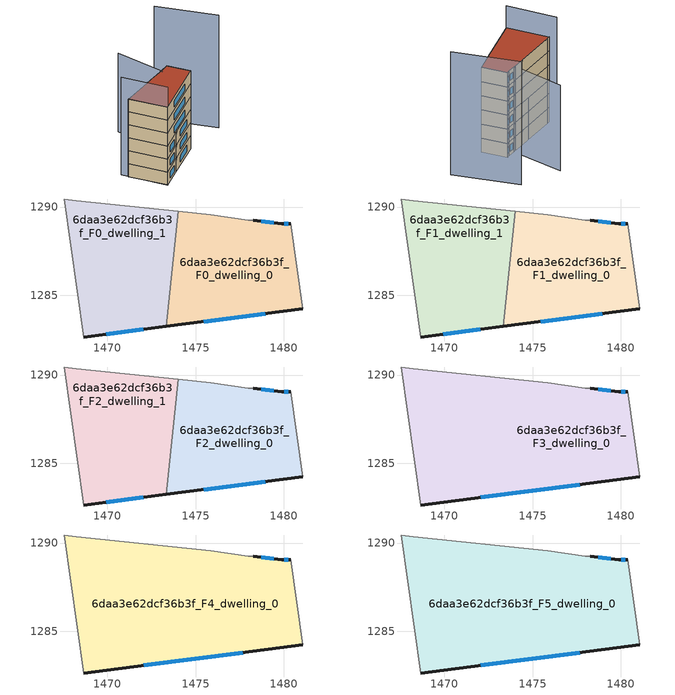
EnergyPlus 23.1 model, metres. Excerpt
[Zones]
6daa3e62dcf36b3f_F0_dwelling_0
 floor ground (EU_floor_Construction): 1480.37,1289.05 1481.07,1284.25 1473.33,1283.25 1474.02,1289.75 1475.87,1289.55 1477.97,1289.25 1478.27,1289.25 1479.87,1289.05 z0
 wall outside (EU_wall_Construction): 1480.37,1289.05 1479.87,1289.05 1478.27,1289.25 / 1473.33,1283.25 1481.07,1284.25 z0:3
 wall adiabatic (EU_wall_Construction): 1481.07,1284.25 1480.37,1289.05 / 1478.27,1289.25 1477.97,1289.25 1475.87,1289.55 1474.02,1289.75 z0:3
 wall to 6daa3e62dcf36b3f_F0_dwelling_1 (EU_wall_Construction): 1474.02,1289.75 1473.33,1283.25 z0:3
 window (EU_Window_Construction): 1480.24,1289.05 1480.01,1289.05 / 1475.46,1283.53 1478.94,1283.98 / 1479.43,1289.11 1478.71,1289.2 z0.83:2.17
6daa3e62dcf36b3f_F0_dwelling_1
 floor ground (EU_floor_Construction): 1474.02,1289.75 1473.33,1283.25 1468.66,1282.65 1467.56,1290.46 1468.27,1290.36 z0
 wall outside (EU_wall_Construction): 1468.66,1282.65 1473.33,1283.25 z0:3
 wall adiabatic (EU_wall_Construction): 1474.02,1289.75 1468.27,1290.36 1467.56,1290.46 1468.66,1282.65 z0:3
 window (EU_Window_Construction): 1469.95,1282.82 1472.04,1283.09 z0.83:2.17
6daa3e62dcf36b3f_F1_dwelling_0
 floor to 6daa3e62dcf36b3f_F0_dwelling_0 (EU_floor_Construction): 1480.37,1289.05 1481.07,1284.25 1473.33,1283.25 1474.02,1289.75 1475.87,1289.55 1477.97,1289.25 1478.27,1289.25 1479.87,1289.05 z3
 wall outside (EU_wall_Construction): 1480.37,1289.05 1479.87,1289.05 1478.27,1289.25 / 1473.33,1283.25 1481.07,1284.25 z3:6
 wall adiabatic (EU_wall_Construction): 1481.07,1284.25 1480.37,1289.05 / 1478.27,1289.25 1477.97,1289.25 1475.87,1289.55 1474.02,1289.75 z3:6
 wall to 6daa3e62dcf36b3f_F1_dwelling_1 (EU_wall_Construction): 1474.02,1289.75 1473.33,1283.25 z3:6
 window (EU_Window_Construction): 1480.24,1289.05 1480.01,1289.05 / 1475.46,1283.53 1478.94,1283.98 / 1479.43,1289.11 1478.71,1289.2 z3.83:5.17
6daa3e62dcf36b3f_F1_dwelling_1
 floor to 6daa3e62dcf36b3f_F0_dwelling_1 (EU_floor_Construction): 1474.02,1289.75 1473.33,1283.25 1468.66,1282.65 1467.56,1290.46 1468.26,1290.36 z3
 wall outside (EU_wall_Construction): 1468.66,1282.65 1473.33,1283.25 z3:6
 wall adiabatic (EU_wall_Construction): 1474.02,1289.75 1468.27,1290.36 1467.56,1290.46 1468.66,1282.65 z3:6
 window (EU_Window_Construction): 1469.95,1282.82 1472.04,1283.09 z3.83:5.17
6daa3e62dcf36b3f_F2_dwelling_0
 floor to 6daa3e62dcf36b3f_F1_dwelling_0 (EU_floor_Construction): 1480.37,1289.05 1481.07,1284.25 1473.33,1283.25 1474.02,1289.75 1475.87,1289.55 1477.97,1289.25 1478.27,1289.25 1479.87,1289.05 z6
 wall outside (EU_wall_Construction): 1480.37,1289.05 1479.87,1289.05 1478.27,1289.25 / 1473.33,1283.25 1481.07,1284.25 z6:9
 wall adiabatic (EU_wall_Construction): 1481.07,1284.25 1480.37,1289.05 / 1478.27,1289.25 1477.97,1289.25 1475.87,1289.55 1474.02,1289.75 z6:9
 wall to 6daa3e62dcf36b3f_F2_dwelling_1 (EU_wall_Construction): 1474.02,1289.75 1473.33,1283.25 z6:9
 window (EU_Window_Construction): 1480.24,1289.05 1480.01,1289.05 / 1475.46,1283.53 1478.94,1283.98 / 1479.43,1289.11 1478.71,1289.2 z6.83:8.17
6daa3e62dcf36b3f_F2_dwelling_1
 floor to 6daa3e62dcf36b3f_F1_dwelling_1 (EU_floor_Construction): 1474.02,1289.75 1473.33,1283.25 1468.66,1282.65 1467.56,1290.46 1468.26,1290.36 z6
 wall outside (EU_wall_Construction): 1468.66,1282.65 1473.33,1283.25 z6:9
 wall adiabatic (EU_wall_Construction): 1474.02,1289.75 1468.27,1290.36 1467.56,1290.46 1468.66,1282.65 z6:9
 window (EU_Window_Construction): 1469.95,1282.82 1472.04,1283.09 z6.83:8.17
6daa3e62dcf36b3f_F3_dwelling_0
 floor to 6daa3e62dcf36b3f_F2_dwelling_0 (EU_floor_Construction): 1480.37,1289.05 1481.07,1284.25 1473.33,1283.25 1474.02,1289.75 1475.87,1289.55 1477.97,1289.25 1478.27,1289.25 1479.87,1289.05 z9
 floor to 6daa3e62dcf36b3f_F2_dwelling_1 (EU_floor_Construction): 1474.02,1289.75 1473.33,1283.25 1468.66,1282.65 1467.56,1290.46 1468.26,1290.36 z9
 wall outside (EU_wall_Construction): 1480.37,1289.05 1479.87,1289.05 1478.27,1289.25 / 1468.66,1282.65 1481.07,1284.25 z9:12
 wall adiabatic (EU_wall_Construction): 1481.07,1284.25 1480.37,1289.05 / 1478.27,1289.25 1477.97,1289.25 1475.87,1289.55 1468.27,1290.36 1467.56,1290.46 1468.66,1282.65 z9:12
 window (EU_Window_Construction): 1479.43,1289.11 1478.71,1289.2 / 1480.24,1289.05 1480.01,1289.05 / 1472.08,1283.09 1477.66,1283.81 z9.83:11.17
6daa3e62dcf36b3f_F4_dwelling_0
 floor to 6daa3e62dcf36b3f_F3_dwelling_0 (EU_floor_Construction): 1480.37,1289.05 1481.07,1284.25 1468.66,1282.65 1467.56,1290.46 1468.26,1290.36 1475.87,1289.55 1477.97,1289.25 1478.27,1289.25 1479.87,1289.05 z12
 wall outside (EU_wall_Construction): 1480.37,1289.05 1479.87,1289.05 1478.27,1289.25 / 1468.66,1282.65 1481.07,1284.25 z12:15
 wall adiabatic (EU_wall_Construction): 1481.07,1284.25 1480.37,1289.05 / 1478.27,1289.25 1477.97,1289.25 1475.87,1289.55 1468.27,1290.36 1467.56,1290.46 1468.66,1282.65 z12:15
 window (EU_Window_Construction): 1479.43,1289.11 1478.71,1289.2 / 1480.24,1289.05 1480.01,1289.05 / 1472.08,1283.09 1477.66,1283.81 z12.83:14.17
6daa3e62dcf36b3f_F5_dwelling_0
 floor to 6daa3e62dcf36b3f_F4_dwelling_0 (EU_floor_Construction): 1480.37,1289.05 1481.07,1284.25 1468.66,1282.65 1467.56,1290.46 1468.26,1290.36 1475.87,1289.55 1477.97,1289.25 1478.27,1289.25 1479.87,1289.05 z15
 wall outside (EU_wall_Construction): 1480.37,1289.05 1479.87,1289.05 1478.27,1289.25 / 1468.66,1282.65 1481.07,1284.25 z15:18
 wall adiabatic (EU_wall_Construction): 1481.07,1284.25 1480.37,1289.05 / 1478.27,1289.25 1477.97,1289.25 1475.87,1289.55 1468.27,1290.36 1467.56,1290.46 1468.66,1282.65 z15:18
 window (EU_Window_Construction): 1479.43,1289.11 1478.71,1289.2 / 1480.24,1289.05 1480.01,1289.05 / 1472.08,1283.09 1477.66,1283.81 z15.83:17.17
 roof outside (EU_roof_Construction): 1481.07,1284.25 1480.37,1289.05 1479.87,1289.05 1478.27,1289.25 1477.97,1289.25 1475.87,1289.55 1468.27,1290.36 1467.56,1290.46 1468.66,1282.65 z18
shading: 1467.49,1291.89 1468.66,1282.65 z0:22.6; 1479.58,1298.87 1478.27,1288.83 z0:18.2; 1489.4,1282.74 1486.4,1294.85 z0:26.1
[Building]
EU S2 Campaign: North Axis=0; Terrain=City; Solar Distribution=FullExterior
[Site:Location]
Lyon-Bron: Latitude=45.75; Longitude=5; Time Zone=1; Elevation=198
[SizingPeriod:WeatherFileDays]
AnnualSizingPeriod: Begin Month=1; Begin Day of Month=1; End Month=12; End Day of Month=31; Day of Week for Start Day=Monday; Use Weather File Daylight Saving Period=No; Use Weather File Rain and Snow Indicators=No
[MATERIAL]
EU_InternalMass_Material: Roughness=MediumRough; Thickness=0.1; Conductivity=1; Density=1800; Specific Heat=900; Thermal Absorptance=0.9; Solar Absorptance=0.7; Visible Absorptance=0.7
[MATERIAL:NOMASS] Roughness=MediumRough; Thermal Absorptance=0.9; Solar Absorptance=0.7; Visible Absorptance=0.7
Name | Thermal Resistance
EU_wall_NoMass | 0.87146
EU_roof_NoMass | 0.842276
EU_floor_NoMass | 0.496999
[WINDOWMATERIAL:SIMPLEGLAZINGSYSTEM]
EU_Window_SimpleGlazing: UFactor=2.2525; Solar Heat Gain Coefficient=0.76; Visible Transmittance=0.76
[CONSTRUCTION]
EU_wall_Construction: EU_wall_NoMass
EU_roof_Construction: EU_roof_NoMass
EU_floor_Construction: EU_floor_NoMass
EU_Window_Construction: EU_Window_SimpleGlazing
EU_InternalMass_Construction: EU_InternalMass_Material
[ZONE] Type=1; Multiplier=1; Ceiling Height=autocalculate; Floor Area=autocalculate; Part of Total Floor Area=Yes
Name | Volume
6daa3e62dcf36b3f_F0_dwelling_0; 6daa3e62dcf36b3f_F1_dwelling_0; 6daa3e62dcf36b3f_F2_dwelling_0 | 119.063
6daa3e62dcf36b3f_F3_dwelling_0 | 238.118
6daa3e62dcf36b3f_F4_dwelling_0; 6daa3e62dcf36b3f_F5_dwelling_0 | 238.123
6daa3e62dcf36b3f_F0_dwelling_1 | 119.06
6daa3e62dcf36b3f_F1_dwelling_1; 6daa3e62dcf36b3f_F2_dwelling_1 | 119.058
[INTERNALMASS] Construction=EU_InternalMass_Construction
Name | Zone or ZoneList | Surface Area
6daa3e62dcf36b3f_F0_dwelling_0_EU_InternalMass | 6daa3e62dcf36b3f_F0_dwelling_0 | 39.6878
6daa3e62dcf36b3f_F0_dwelling_1_EU_InternalMass | 6daa3e62dcf36b3f_F0_dwelling_1 | 39.6872
6daa3e62dcf36b3f_F1_dwelling_0_EU_InternalMass | 6daa3e62dcf36b3f_F1_dwelling_0 | 39.6878
6daa3e62dcf36b3f_F1_dwelling_1_EU_InternalMass | 6daa3e62dcf36b3f_F1_dwelling_1 | 39.6872
6daa3e62dcf36b3f_F2_dwelling_0_EU_InternalMass | 6daa3e62dcf36b3f_F2_dwelling_0 | 39.6878
6daa3e62dcf36b3f_F2_dwelling_1_EU_InternalMass | 6daa3e62dcf36b3f_F2_dwelling_1 | 39.6872
6daa3e62dcf36b3f_F3_dwelling_0_EU_InternalMass | 6daa3e62dcf36b3f_F3_dwelling_0 | 79.3744
6daa3e62dcf36b3f_F4_dwelling_0_EU_InternalMass | 6daa3e62dcf36b3f_F4_dwelling_0 | 79.3744
6daa3e62dcf36b3f_F5_dwelling_0_EU_InternalMass | 6daa3e62dcf36b3f_F5_dwelling_0 | 79.3744
[OTHEREQUIPMENT] Fuel Type=Electricity; Design Level Calculation Method=Watts/Area; Power per Zone Floor Area=1; Fraction Latent=0; Fraction Radiant=0; Fraction Lost=0; Carbon Dioxide Generation Rate=0; EndUse Subcategory=EU_Step8_InternalGains
Name | Zone or ZoneList or Space or SpaceList | Schedule
EU_Step8_InternalGain_6daa3e62dcf36b3f_F0_dwelling_0_f000 | 6daa3e62dcf36b3f_F0_dwelling_0 | EU_Step8_GainSchedule_6daa3e62dcf36b3f_F0_dwelling_0_f000
EU_Step8_InternalGain_6daa3e62dcf36b3f_F0_dwelling_1_f000 | 6daa3e62dcf36b3f_F0_dwelling_1 | EU_Step8_GainSchedule_6daa3e62dcf36b3f_F0_dwelling_1_f000
EU_Step8_InternalGain_6daa3e62dcf36b3f_F1_dwelling_0_f000 | 6daa3e62dcf36b3f_F1_dwelling_0 | EU_Step8_GainSchedule_6daa3e62dcf36b3f_F1_dwelling_0_f000
EU_Step8_InternalGain_6daa3e62dcf36b3f_F1_dwelling_1_f000 | 6daa3e62dcf36b3f_F1_dwelling_1 | EU_Step8_GainSchedule_6daa3e62dcf36b3f_F1_dwelling_1_f000
EU_Step8_InternalGain_6daa3e62dcf36b3f_F2_dwelling_0_f000 | 6daa3e62dcf36b3f_F2_dwelling_0 | EU_Step8_GainSchedule_6daa3e62dcf36b3f_F2_dwelling_0_f000
EU_Step8_InternalGain_6daa3e62dcf36b3f_F2_dwelling_1_f000 | 6daa3e62dcf36b3f_F2_dwelling_1 | EU_Step8_GainSchedule_6daa3e62dcf36b3f_F2_dwelling_1_f000
EU_Step8_InternalGain_6daa3e62dcf36b3f_F3_dwelling_0_f000 | 6daa3e62dcf36b3f_F3_dwelling_0 | EU_Step8_GainSchedule_6daa3e62dcf36b3f_F3_dwelling_0_f000
EU_Step8_InternalGain_6daa3e62dcf36b3f_F4_dwelling_0_f000 | 6daa3e62dcf36b3f_F4_dwelling_0 | EU_Step8_GainSchedule_6daa3e62dcf36b3f_F4_dwelling_0_f000
EU_Step8_InternalGain_6daa3e62dcf36b3f_F5_dwelling_0_f000 | 6daa3e62dcf36b3f_F5_dwelling_0 | EU_Step8_GainSchedule_6daa3e62dcf36b3f_F5_dwelling_0_f000
[ZONEVENTILATION:DESIGNFLOWRATE] Schedule=EU_AlwaysOn; Design Flow Rate Calculation Method=AirChanges/Hour; Air Changes per Hour=0.425; Ventilation Type=Natural; Fan Pressure Rise=0; Fan Total Efficiency=1; Constant Term Coefficient=1; Temperature Term Coefficient=0; Velocity Term Coefficient=0; Velocity Squared Term Coefficient=0; Minimum Indoor Temperature=-100; Maximum Indoor Temperature=100; Delta Temperature=-100; Minimum Outdoor Temperature=-100; Maximum Outdoor Temperature=100; Maximum Wind Speed=40
Name | Zone or ZoneList or Space or SpaceList
EU_ConstantAir_6daa3e62dcf36b3f_F0_dwelling_0 | 6daa3e62dcf36b3f_F0_dwelling_0
EU_ConstantAir_6daa3e62dcf36b3f_F0_dwelling_1 | 6daa3e62dcf36b3f_F0_dwelling_1
EU_ConstantAir_6daa3e62dcf36b3f_F1_dwelling_0 | 6daa3e62dcf36b3f_F1_dwelling_0
EU_ConstantAir_6daa3e62dcf36b3f_F1_dwelling_1 | 6daa3e62dcf36b3f_F1_dwelling_1
EU_ConstantAir_6daa3e62dcf36b3f_F2_dwelling_0 | 6daa3e62dcf36b3f_F2_dwelling_0
EU_ConstantAir_6daa3e62dcf36b3f_F2_dwelling_1 | 6daa3e62dcf36b3f_F2_dwelling_1
EU_ConstantAir_6daa3e62dcf36b3f_F3_dwelling_0 | 6daa3e62dcf36b3f_F3_dwelling_0
EU_ConstantAir_6daa3e62dcf36b3f_F4_dwelling_0 | 6daa3e62dcf36b3f_F4_dwelling_0
EU_ConstantAir_6daa3e62dcf36b3f_F5_dwelling_0 | 6daa3e62dcf36b3f_F5_dwelling_0
[HVACTEMPLATE:THERMOSTAT] Constant Heating Setpoint=20; Constant Cooling Setpoint=50
EU_HeatOnly_6daa3e62dcf36b3f_F0_dwelling_0; EU_HeatOnly_6daa3e62dcf36b3f_F0_dwelling_1; EU_HeatOnly_6daa3e62dcf36b3f_F1_dwelling_0; EU_HeatOnly_6daa3e62dcf36b3f_F1_dwelling_1; EU_HeatOnly_6daa3e62dcf36b3f_F2_dwelling_0; EU_HeatOnly_6daa3e62dcf36b3f_F2_dwelling_1; EU_HeatOnly_6daa3e62dcf36b3f_F3_dwelling_0; EU_HeatOnly_6daa3e62dcf36b3f_F4_dwelling_0; EU_HeatOnly_6daa3e62dcf36b3f_F5_dwelling_0
[HVACTEMPLATE:ZONE:IDEALLOADSAIRSYSTEM] System Availability Schedule=EU_AlwaysOn; Maximum Heating Supply Air Temperature=50; Minimum Cooling Supply Air Temperature=13; Maximum Heating Supply Air Humidity Ratio=0.0156; Minimum Cooling Supply Air Humidity Ratio=0.0077; Heating Limit=NoLimit; Cooling Limit=NoLimit; Heating Availability Schedule=EU_AlwaysOn; Cooling Availability Schedule=EU_CoolingOff; Dehumidification Control Type=ConstantSensibleHeatRatio; Cooling Sensible Heat Ratio=0.7; Dehumidification Setpoint=60; Humidification Control Type=None; Humidification Setpoint=30; Outdoor Air Method=None; Outdoor Air Flow Rate per Person=0.00944; Outdoor Air Flow Rate per Zone Floor Area=0; Outdoor Air Flow Rate per Zone=0; Demand Controlled Ventilation Type=None; Outdoor Air Economizer Type=NoEconomizer; Heat Recovery Type=None; Sensible Heat Recovery Effectiveness=0.7; Latent Heat Recovery Effectiveness=0.65
Name | Template Thermostat
6daa3e62dcf36b3f_F0_dwelling_0 | EU_HeatOnly_6daa3e62dcf36b3f_F0_dwelling_0
6daa3e62dcf36b3f_F0_dwelling_1 | EU_HeatOnly_6daa3e62dcf36b3f_F0_dwelling_1
6daa3e62dcf36b3f_F1_dwelling_0 | EU_HeatOnly_6daa3e62dcf36b3f_F1_dwelling_0
6daa3e62dcf36b3f_F1_dwelling_1 | EU_HeatOnly_6daa3e62dcf36b3f_F1_dwelling_1
6daa3e62dcf36b3f_F2_dwelling_0 | EU_HeatOnly_6daa3e62dcf36b3f_F2_dwelling_0
6daa3e62dcf36b3f_F2_dwelling_1 | EU_HeatOnly_6daa3e62dcf36b3f_F2_dwelling_1
6daa3e62dcf36b3f_F3_dwelling_0 | EU_HeatOnly_6daa3e62dcf36b3f_F3_dwelling_0
6daa3e62dcf36b3f_F4_dwelling_0 | EU_HeatOnly_6daa3e62dcf36b3f_F4_dwelling_0
6daa3e62dcf36b3f_F5_dwelling_0 | EU_HeatOnly_6daa3e62dcf36b3f_F5_dwelling_0
[SIZING:ZONE] Zone Cooling Design Supply Air Temperature Input Method=SupplyAirTemperature; Zone Cooling Design Supply Air Temperature=13; Zone Heating Design Supply Air Temperature Input Method=SupplyAirTemperature; Zone Heating Design Supply Air Temperature=50; Zone Cooling Design Supply Air Humidity Ratio=0.008; Zone Heating Design Supply Air Humidity Ratio=0.008; Cooling Design Air Flow Method=DesignDay; Cooling Design Air Flow Rate=0; Cooling Minimum Air Flow per Zone Floor Area=0.000762; Cooling Minimum Air Flow=0; Cooling Minimum Air Flow Fraction=0.2; Heating Design Air Flow Method=DesignDay; Heating Design Air Flow Rate=0; Heating Maximum Air Flow per Zone Floor Area=0.002032; Heating Maximum Air Flow=0.141576; Heating Maximum Air Flow Fraction=0.3; Account for Dedicated Outdoor Air System=No; Dedicated Outdoor Air System Control Strategy=NeutralSupplyAir; Dedicated Outdoor Air Low Setpoint Temperature for Design=autosize; Dedicated Outdoor Air High Setpoint Temperature for Design=autosize; Zone Load Sizing Method=Sensible Load Only No Latent Load; Zone Latent Cooling Design Supply Air Humidity Ratio Input Method=HumidityRatioDifference; Zone Cooling Design Supply Air Humidity Ratio Difference=0.005; Zone Latent Heating Design Supply Air Humidity Ratio Input Method=HumidityRatioDifference; Zone Humidification Design Supply Air Humidity Ratio Difference=0.005
6daa3e62dcf36b3f_F0_dwelling_0; 6daa3e62dcf36b3f_F0_dwelling_1; 6daa3e62dcf36b3f_F1_dwelling_0; 6daa3e62dcf36b3f_F1_dwelling_1; 6daa3e62dcf36b3f_F2_dwelling_0; 6daa3e62dcf36b3f_F2_dwelling_1; 6daa3e62dcf36b3f_F3_dwelling_0; 6daa3e62dcf36b3f_F4_dwelling_0; 6daa3e62dcf36b3f_F5_dwelling_0
[SCHEDULE:CONSTANT]
Name | Hourly Value
EU_AlwaysOn | 1
EU_CoolingOff | 0
[SCHEDULE:FILE] Column Number=1; Rows to Skip at Top=0; Number of Hours of Data=8760; Column Separator=Comma; Interpolate to Timestep=No; Minutes per Item=60; Adjust Schedule for Daylight Savings=Yes
Name | File
EU_Step8_GainSchedule_6daa3e62dcf36b3f_F0_dwelling_0_f000 | ../../schedules/6daa3e62dcf36b3f/6daa3e62dcf36b3f_F0_dwelling_0_f000_gain.csv
EU_Step8_GainSchedule_6daa3e62dcf36b3f_F0_dwelling_1_f000 | ../../schedules/6daa3e62dcf36b3f/6daa3e62dcf36b3f_F0_dwelling_1_f000_gain.csv
EU_Step8_GainSchedule_6daa3e62dcf36b3f_F1_dwelling_0_f000 | ../../schedules/6daa3e62dcf36b3f/6daa3e62dcf36b3f_F1_dwelling_0_f000_gain.csv
EU_Step8_GainSchedule_6daa3e62dcf36b3f_F1_dwelling_1_f000 | ../../schedules/6daa3e62dcf36b3f/6daa3e62dcf36b3f_F1_dwelling_1_f000_gain.csv
EU_Step8_GainSchedule_6daa3e62dcf36b3f_F2_dwelling_0_f000 | ../../schedules/6daa3e62dcf36b3f/6daa3e62dcf36b3f_F2_dwelling_0_f000_gain.csv
EU_Step8_GainSchedule_6daa3e62dcf36b3f_F2_dwelling_1_f000 | ../../schedules/6daa3e62dcf36b3f/6daa3e62dcf36b3f_F2_dwelling_1_f000_gain.csv
EU_Step8_GainSchedule_6daa3e62dcf36b3f_F3_dwelling_0_f000 | ../../schedules/6daa3e62dcf36b3f/6daa3e62dcf36b3f_F3_dwelling_0_f000_gain.csv
EU_Step8_GainSchedule_6daa3e62dcf36b3f_F4_dwelling_0_f000 | ../../schedules/6daa3e62dcf36b3f/6daa3e62dcf36b3f_F4_dwelling_0_f000_gain.csv
EU_Step8_GainSchedule_6daa3e62dcf36b3f_F5_dwelling_0_f000 | ../../schedules/6daa3e62dcf36b3f/6daa3e62dcf36b3f_F5_dwelling_0_f000_gain.csv
